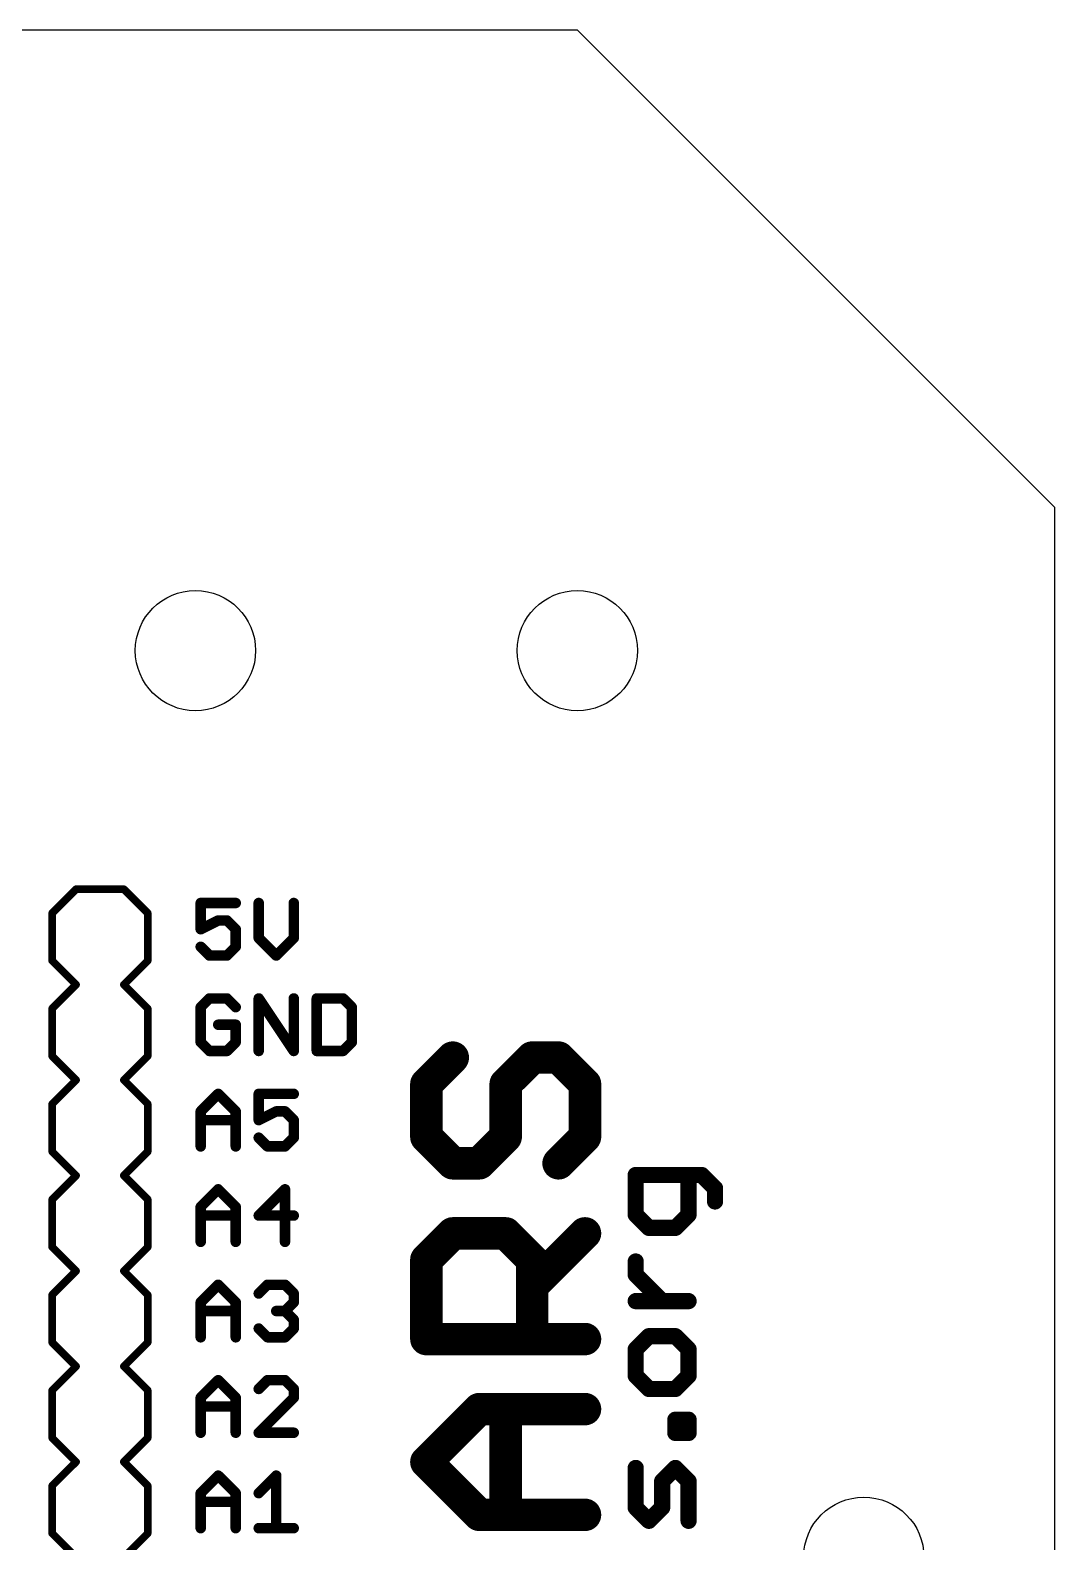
# Model space of a CAD drawing. Extents: x 0 to 99.1, y -0.2 to 81.5.
# Drawn here: x 71.81 to 99.06, y 41.05 to 81.28 of the extents above; entities that cross this region are included whole.
import ezdxf

# ---------------------------------------------------------------- set-up
doc = ezdxf.new("R2010")
doc.units = 0
doc.layers.add('20', color=178, linetype='CONTINUOUS')
doc.layers.add('21', color=32, linetype='CONTINUOUS')

msp = doc.modelspace()

# ---------------------------------------------------------------- linework, layer by layer
at = {"layer": '20'}
for p, q in [((86.36, 81.28), (53.34, 81.28)), ((99.06, 68.58), (86.36, 81.28)), ((99.06, 12.7), (99.06, 68.58))]:
    msp.add_line(p, q, dxfattribs=at)
for centre in [(76.2, 64.77), (86.36, 64.77), (93.98, 40.64)]:
    msp.add_circle(centre, 1.6, dxfattribs=at)
at = {"layer": '21'}
for points, const_width in [([(72.39, 57.785), (73.025, 58.42)], 0.2032), ([(73.025, 58.42), (74.295, 58.42)], 0.2032), ([(74.295, 58.42), (74.93, 57.785)], 0.2032), ([(77.2718, 58.0529), (76.3397, 58.0529)], 0.2794), ([(76.3397, 58.0529), (76.3397, 57.3538)], 0.2794), ([(77.8833, 58.0529), (77.8833, 57.1208)], 0.2794), ([(78.8154, 57.1208), (78.8154, 58.0529)], 0.2794), ([(72.39, 56.515), (72.39, 57.785)], 0.2032), ([(74.93, 57.785), (74.93, 56.515)], 0.2032), ([(76.3397, 57.3538), (76.8058, 57.5868)], 0.2794), ([(76.8058, 57.5868), (77.0388, 57.5868)], 0.2794), ([(77.0388, 57.5868), (77.2718, 57.3538)], 0.2794), ([(77.2718, 57.3538), (77.2718, 56.8877)], 0.2794), ([(77.8833, 57.1208), (78.3494, 56.6547)], 0.2794), ([(78.3494, 56.6547), (78.8154, 57.1208)], 0.2794), ([(76.5727, 56.6547), (76.3397, 56.8877)], 0.2794), ([(77.0388, 56.6547), (76.5727, 56.6547)], 0.2794), ([(77.2718, 56.8877), (77.0388, 56.6547)], 0.2794), ([(72.39, 56.515), (73.025, 55.88)], 0.2032), ([(74.295, 55.88), (74.93, 56.515)], 0.2032), ([(72.39, 55.245), (73.025, 55.88)], 0.2032), ([(74.295, 55.88), (74.93, 55.245)], 0.2032), ([(76.5727, 55.5129), (76.3397, 55.2799)], 0.2794), ([(77.0388, 55.5129), (76.5727, 55.5129)], 0.2794), ([(77.2718, 55.2799), (77.0388, 55.5129)], 0.2794), ([(77.8833, 54.1147), (77.8833, 55.5129)], 0.2794), ([(77.8833, 55.5129), (78.8154, 54.1147)], 0.2794), ([(78.8154, 54.1147), (78.8154, 55.5129)], 0.2794), ([(79.4269, 55.5129), (79.4269, 54.1147)], 0.2794), ([(80.126, 55.5129), (79.4269, 55.5129)], 0.2794), ([(80.359, 55.2799), (80.126, 55.5129)], 0.2794), ([(72.39, 53.975), (72.39, 55.245)], 0.2032), ([(74.93, 55.245), (74.93, 53.975)], 0.2032), ([(76.3397, 55.2799), (76.3397, 54.3477)], 0.2794), ([(80.359, 54.3477), (80.359, 55.2799)], 0.2794), ([(77.2718, 54.8138), (76.8058, 54.8138)], 0.2794), ([(77.2718, 54.3477), (77.2718, 54.8138)], 0.2794), ([(76.3397, 54.3477), (76.5727, 54.1147)], 0.2794), ([(77.0388, 54.1147), (77.2718, 54.3477)], 0.2794), ([(80.126, 54.1147), (80.359, 54.3477)], 0.2794), ([(83.0465, 53.9381), (82.3432, 53.2348)], 0.8636), ([(84.4532, 53.2348), (85.1565, 53.9381)], 0.8636), ([(85.1565, 53.9381), (85.8599, 53.9381)], 0.8636), ([(85.8599, 53.9381), (86.5632, 53.2348)], 0.8636), ([(73.025, 53.34), (72.39, 53.975)], 0.2032), ([(74.93, 53.975), (74.295, 53.34)], 0.2032), ([(76.5727, 54.1147), (77.0388, 54.1147)], 0.2794), ([(79.4269, 54.1147), (80.126, 54.1147)], 0.2794), ([(82.3432, 53.2348), (82.3432, 51.8281)], 0.8636), ([(84.4532, 51.8281), (84.4532, 53.2348)], 0.8636), ([(86.5632, 53.2348), (86.5632, 51.8281)], 0.8636), ([(72.39, 52.705), (73.025, 53.34)], 0.2032), ([(74.295, 53.34), (74.93, 52.705)], 0.2032), ([(76.3397, 52.5068), (76.8058, 52.9729)], 0.2794), ([(76.8058, 52.9729), (77.2718, 52.5068)], 0.2794), ([(78.8154, 52.9729), (77.8833, 52.9729)], 0.2794), ([(77.8833, 52.9729), (77.8833, 52.2738)], 0.2794), ([(72.39, 51.435), (72.39, 52.705)], 0.2032), ([(74.93, 52.705), (74.93, 51.435)], 0.2032), ([(76.3397, 51.5747), (76.3397, 52.5068)], 0.2794), ([(76.3397, 52.2738), (77.2718, 52.2738)], 0.2794), ([(77.2718, 52.5068), (77.2718, 51.5747)], 0.2794), ([(77.8833, 52.2738), (78.3494, 52.5068)], 0.2794), ([(78.3494, 52.5068), (78.5824, 52.5068)], 0.2794), ([(78.5824, 52.5068), (78.8154, 52.2738)], 0.2794), ([(78.8154, 52.2738), (78.8154, 51.8077)], 0.2794), ([(78.1163, 51.5747), (77.8833, 51.8077)], 0.2794), ([(78.8154, 51.8077), (78.5824, 51.5747)], 0.2794), ([(82.3432, 51.8281), (83.0465, 51.1248)], 0.8636), ([(83.7499, 51.1248), (84.4532, 51.8281)], 0.8636), ([(86.5632, 51.8281), (85.8599, 51.1248)], 0.8636), ([(73.025, 50.8), (72.39, 51.435)], 0.2032), ([(74.93, 51.435), (74.295, 50.8)], 0.2032), ([(78.5824, 51.5747), (78.1163, 51.5747)], 0.2794), ([(83.0465, 51.1248), (83.7499, 51.1248)], 0.8636), ([(72.39, 50.165), (73.025, 50.8)], 0.2032), ([(74.295, 50.8), (74.93, 50.165)], 0.2032), ([(89.6708, 50.8129), (87.9124, 50.8129)], 0.4318), ([(87.9124, 50.8129), (87.9124, 49.7579)], 0.4318), ([(89.3191, 49.7579), (89.3191, 50.8129)], 0.4318), ([(90.0224, 50.4613), (89.6708, 50.8129)], 0.4318), ([(76.3397, 49.9668), (76.8058, 50.4329)], 0.2794), ([(76.8058, 50.4329), (77.2718, 49.9668)], 0.2794), ([(78.5824, 50.4329), (77.8833, 49.7338)], 0.2794), ([(78.5824, 49.0347), (78.5824, 50.4329)], 0.2794), ([(90.0224, 50.1096), (90.0224, 50.4613)], 0.4318), ([(72.39, 48.895), (72.39, 50.165)], 0.2032), ([(74.93, 50.165), (74.93, 48.895)], 0.2032), ([(76.3397, 49.0347), (76.3397, 49.9668)], 0.2794), ([(77.2718, 49.9668), (77.2718, 49.0347)], 0.2794), ([(87.9124, 49.7579), (88.2641, 49.4063)], 0.4318), ([(88.9674, 49.4063), (89.3191, 49.7579)], 0.4318), ([(76.3397, 49.7338), (77.2718, 49.7338)], 0.2794), ([(77.8833, 49.7338), (78.8154, 49.7338)], 0.2794), ([(82.3432, 48.5572), (83.0465, 49.2605)], 0.8636), ([(83.0465, 49.2605), (84.4532, 49.2605)], 0.8636), ([(84.4532, 49.2605), (85.1565, 48.5572)], 0.8636), ([(85.1565, 47.8539), (86.5632, 49.2605)], 0.8636), ([(88.2641, 49.4063), (88.9674, 49.4063)], 0.4318), ([(72.39, 48.895), (73.025, 48.26)], 0.2032), ([(74.295, 48.26), (74.93, 48.895)], 0.2032), ([(82.3432, 46.4472), (82.3432, 48.5572)], 0.8636), ([(85.1565, 48.5572), (85.1565, 46.4472)], 0.8636), ([(87.9124, 48.1606), (87.9124, 48.5123)], 0.4318), ([(72.39, 47.625), (73.025, 48.26)], 0.2032), ([(74.295, 48.26), (74.93, 47.625)], 0.2032), ([(88.6158, 47.4573), (87.9124, 48.1606)], 0.4318), ([(76.3397, 47.4268), (76.8058, 47.8929)], 0.2794), ([(76.8058, 47.8929), (77.2718, 47.4268)], 0.2794), ([(77.8833, 47.6599), (78.1163, 47.8929)], 0.2794), ([(78.1163, 47.8929), (78.5824, 47.8929)], 0.2794), ([(78.5824, 47.8929), (78.8154, 47.6599)], 0.2794), ([(72.39, 46.355), (72.39, 47.625)], 0.2032), ([(74.93, 47.625), (74.93, 46.355)], 0.2032), ([(76.3397, 46.4947), (76.3397, 47.4268)], 0.2794), ([(77.2718, 47.4268), (77.2718, 46.4947)], 0.2794), ([(78.8154, 47.4268), (78.5824, 47.1938)], 0.2794), ([(78.8154, 47.6599), (78.8154, 47.4268)], 0.2794), ([(89.3191, 47.4573), (87.9124, 47.4573)], 0.4318), ([(76.3397, 47.1938), (77.2718, 47.1938)], 0.2794), ([(78.5824, 47.1938), (78.3494, 47.1938)], 0.2794), ([(78.5824, 47.1938), (78.8154, 46.9608)], 0.2794), ([(78.8154, 46.9608), (78.8154, 46.7277)], 0.2794), ([(78.1163, 46.4947), (77.8833, 46.7277)], 0.2794), ([(78.8154, 46.7277), (78.5824, 46.4947)], 0.2794), ([(86.5632, 46.4472), (82.3432, 46.4472)], 0.8636), ([(88.2641, 46.5251), (87.9124, 46.1735)], 0.4318), ([(88.9674, 46.5251), (88.2641, 46.5251)], 0.4318), ([(89.3191, 46.1735), (88.9674, 46.5251)], 0.4318), ([(73.025, 45.72), (72.39, 46.355)], 0.2032), ([(74.93, 46.355), (74.295, 45.72)], 0.2032), ([(78.5824, 46.4947), (78.1163, 46.4947)], 0.2794), ([(87.9124, 46.1735), (87.9124, 45.4701)], 0.4318), ([(89.3191, 45.4701), (89.3191, 46.1735)], 0.4318), ([(72.39, 45.085), (73.025, 45.72)], 0.2032), ([(74.295, 45.72), (74.93, 45.085)], 0.2032), ([(76.3397, 44.8868), (76.8058, 45.3529)], 0.2794), ([(76.8058, 45.3529), (77.2718, 44.8868)], 0.2794), ([(78.1163, 45.3529), (77.8833, 45.1199)], 0.2794), ([(78.5824, 45.3529), (78.1163, 45.3529)], 0.2794), ([(78.8154, 45.1199), (78.5824, 45.3529)], 0.2794), ([(87.9124, 45.4701), (88.2641, 45.1185)], 0.4318), ([(88.9674, 45.1185), (89.3191, 45.4701)], 0.4318), ([(72.39, 43.815), (72.39, 45.085)], 0.2032), ([(74.93, 45.085), (74.93, 43.815)], 0.2032), ([(78.8154, 44.8868), (78.8154, 45.1199)], 0.2794), ([(88.2641, 45.1185), (88.9674, 45.1185)], 0.4318), ([(76.3397, 43.9547), (76.3397, 44.8868)], 0.2794), ([(76.3397, 44.6538), (77.2718, 44.6538)], 0.2794), ([(77.2718, 44.8868), (77.2718, 43.9547)], 0.2794), ([(77.8833, 43.9547), (78.8154, 44.8868)], 0.2794), ([(82.3432, 43.1763), (83.7499, 44.5829)], 0.8636), ([(83.7499, 44.5829), (86.5632, 44.5829)], 0.8636), ([(84.4532, 41.7696), (84.4532, 44.5829)], 0.8636), ([(88.9674, 43.9491), (88.9674, 44.3007)], 0.4318), ([(88.9674, 44.3007), (89.3191, 44.3007)], 0.4318), ([(89.3191, 44.3007), (89.3191, 43.9491)], 0.4318), ([(73.025, 43.18), (72.39, 43.815)], 0.2032), ([(74.93, 43.815), (74.295, 43.18)], 0.2032), ([(78.8154, 43.9547), (77.8833, 43.9547)], 0.2794), ([(89.3191, 43.9491), (88.9674, 43.9491)], 0.4318), ([(83.7499, 41.7696), (82.3432, 43.1763)], 0.8636), ([(72.39, 42.545), (73.025, 43.18)], 0.2032), ([(74.295, 43.18), (74.93, 42.545)], 0.2032), ([(87.9124, 41.962), (87.9124, 43.017)], 0.4318), ([(88.9674, 43.017), (88.6158, 42.6653)], 0.4318), ([(89.3191, 42.6653), (88.9674, 43.017)], 0.4318), ([(72.39, 41.275), (72.39, 42.545)], 0.2032), ([(74.93, 42.545), (74.93, 41.275)], 0.2032), ([(76.3397, 42.3468), (76.8058, 42.8129)], 0.2794), ([(76.8058, 42.8129), (77.2718, 42.3468)], 0.2794), ([(77.8833, 42.3468), (78.3494, 42.8129)], 0.2794), ([(78.3494, 42.8129), (78.3494, 41.4147)], 0.2794), ([(88.6158, 42.6653), (88.6158, 41.962)], 0.4318), ([(89.3191, 41.6103), (89.3191, 42.6653)], 0.4318), ([(76.3397, 41.4147), (76.3397, 42.3468)], 0.2794), ([(76.3397, 42.1138), (77.2718, 42.1138)], 0.2794), ([(77.2718, 42.3468), (77.2718, 41.4147)], 0.2794), ([(86.5632, 41.7696), (83.7499, 41.7696)], 0.8636), ([(88.2641, 41.6103), (87.9124, 41.962)], 0.4318), ([(88.6158, 41.962), (88.2641, 41.6103)], 0.4318), ([(77.8833, 41.4147), (78.8154, 41.4147)], 0.2794), ([(72.39, 41.275), (73.025, 40.64)], 0.2032), ([(74.295, 40.64), (74.93, 41.275)], 0.2032)]:
    msp.add_lwpolyline(points, dxfattribs=dict(at, const_width=const_width))
for points, const_width in [([(73.025, 58.4708, 1), (73.025, 58.3692)], 0.1016), ([(73.0609, 58.3841, 1), (72.9891, 58.4559)], 0.1016), ([(74.3309, 58.4559, 1), (74.2591, 58.3841)], 0.1016), ([(74.295, 58.3692, 1), (74.295, 58.4708)], 0.1016), ([(76.3397, 58.1227, 1), (76.3397, 57.983)], 0.1397), ([(76.4096, 58.0529, 1), (76.2699, 58.0529)], 0.1397), ([(77.2718, 57.983, 1), (77.2718, 58.1227)], 0.1397), ([(77.9532, 58.0529, 1), (77.8135, 58.0529)], 0.1397), ([(78.8853, 58.0529, 1), (78.7456, 58.0529)], 0.1397), ([(72.4408, 57.785, 1), (72.3392, 57.785)], 0.1016), ([(72.3541, 57.8209, 1), (72.4259, 57.7491)], 0.1016), ([(74.9808, 57.785, 1), (74.8792, 57.785)], 0.1016), ([(74.8941, 57.7491, 1), (74.9659, 57.8209)], 0.1016), ([(76.8058, 57.6567, 1), (76.8058, 57.517)], 0.1397), ([(76.837, 57.5244, 1), (76.7745, 57.6493)], 0.1397), ([(77.0882, 57.6362, 1), (76.9894, 57.5374)], 0.1397), ([(77.0388, 57.517, 1), (77.0388, 57.6567)], 0.1397), ([(76.3085, 57.4163, 1), (76.3709, 57.2913)], 0.1397), ([(76.2699, 57.3538, 1), (76.4096, 57.3538)], 0.1397), ([(77.3417, 57.3538, 1), (77.202, 57.3538)], 0.1397), ([(77.2224, 57.3044, 1), (77.3212, 57.4032)], 0.1397), ([(77.9327, 57.1702, 1), (77.8339, 57.0714)], 0.1397), ([(77.8135, 57.1208, 1), (77.9532, 57.1208)], 0.1397), ([(78.7456, 57.1208, 1), (78.8853, 57.1208)], 0.1397), ([(78.8648, 57.0714, 1), (78.766, 57.1702)], 0.1397), ([(76.3891, 56.9371, 1), (76.2903, 56.8383)], 0.1397), ([(76.5727, 56.7246, 1), (76.5727, 56.5849)], 0.1397), ([(76.5233, 56.6053, 1), (76.6221, 56.7041)], 0.1397), ([(76.9894, 56.7041, 1), (77.0882, 56.6053)], 0.1397), ([(77.0388, 56.5849, 1), (77.0388, 56.7246)], 0.1397), ([(77.202, 56.8877, 1), (77.3417, 56.8877)], 0.1397), ([(77.3212, 56.8383, 1), (77.2224, 56.9371)], 0.1397), ([(78.3, 56.7041, 1), (78.3988, 56.6053)], 0.1397), ([(78.3, 56.6053, 1), (78.3988, 56.7041)], 0.1397), ([(72.4259, 56.5509, 1), (72.3541, 56.4791)], 0.1016), ([(72.3392, 56.515, 1), (72.4408, 56.515)], 0.1016), ([(74.8792, 56.515, 1), (74.9808, 56.515)], 0.1016), ([(74.9659, 56.4791, 1), (74.8941, 56.5509)], 0.1016), ([(73.0609, 55.8441, 1), (72.9891, 55.9159)], 0.1016), ([(72.9891, 55.8441, 1), (73.0609, 55.9159)], 0.1016), ([(74.3309, 55.9159, 1), (74.2591, 55.8441)], 0.1016), ([(74.2591, 55.9159, 1), (74.3309, 55.8441)], 0.1016), ([(76.5727, 55.5827, 1), (76.5727, 55.443)], 0.1397), ([(76.6221, 55.4635, 1), (76.5233, 55.5623)], 0.1397), ([(77.0882, 55.5623, 1), (76.9894, 55.4635)], 0.1397), ([(77.0388, 55.443, 1), (77.0388, 55.5827)], 0.1397), ([(77.9414, 55.5516, 1), (77.8252, 55.4741)], 0.1397), ([(77.9532, 55.5129, 1), (77.8135, 55.5129)], 0.1397), ([(78.8853, 55.5129, 1), (78.7456, 55.5129)], 0.1397), ([(79.4269, 55.5827, 1), (79.4269, 55.443)], 0.1397), ([(79.4968, 55.5129, 1), (79.3571, 55.5129)], 0.1397), ([(80.1754, 55.5623, 1), (80.0766, 55.4635)], 0.1397), ([(80.126, 55.443, 1), (80.126, 55.5827)], 0.1397), ([(72.4408, 55.245, 1), (72.3392, 55.245)], 0.1016), ([(72.3541, 55.2809, 1), (72.4259, 55.2091)], 0.1016), ([(74.9808, 55.245, 1), (74.8792, 55.245)], 0.1016), ([(74.8941, 55.2091, 1), (74.9659, 55.2809)], 0.1016), ([(76.2903, 55.3293, 1), (76.3891, 55.2305)], 0.1397), ([(76.4096, 55.2799, 1), (76.2699, 55.2799)], 0.1397), ([(77.2224, 55.2305, 1), (77.3212, 55.3293)], 0.1397), ([(80.4289, 55.2799, 1), (80.2892, 55.2799)], 0.1397), ([(80.3096, 55.2305, 1), (80.4084, 55.3293)], 0.1397), ([(76.8058, 54.8836, 1), (76.8058, 54.7439)], 0.1397), ([(77.3417, 54.8138, 1), (77.202, 54.8138)], 0.1397), ([(77.2718, 54.7439, 1), (77.2718, 54.8836)], 0.1397), ([(76.3891, 54.3971, 1), (76.2903, 54.2983)], 0.1397), ([(76.2699, 54.3477, 1), (76.4096, 54.3477)], 0.1397), ([(77.202, 54.3477, 1), (77.3417, 54.3477)], 0.1397), ([(77.3212, 54.2983, 1), (77.2224, 54.3971)], 0.1397), ([(80.2892, 54.3477, 1), (80.4289, 54.3477)], 0.1397), ([(80.4084, 54.2983, 1), (80.3096, 54.3971)], 0.1397), ([(83.1992, 53.7855, 1), (82.8939, 54.0908)], 0.4318), ([(85.1565, 54.154, 1), (85.1565, 53.7222)], 0.4318), ([(85.3092, 53.7855, 1), (85.0039, 54.0908)], 0.4318), ([(86.0125, 54.0908, 1), (85.7072, 53.7855)], 0.4318), ([(85.8599, 53.7222, 1), (85.8599, 54.154)], 0.4318), ([(72.4259, 54.0109, 1), (72.3541, 53.9391)], 0.1016), ([(72.3392, 53.975, 1), (72.4408, 53.975)], 0.1016), ([(74.8792, 53.975, 1), (74.9808, 53.975)], 0.1016), ([(74.9659, 53.9391, 1), (74.8941, 54.0109)], 0.1016), ([(76.5727, 54.1846, 1), (76.5727, 54.0448)], 0.1397), ([(76.5233, 54.0653, 1), (76.6221, 54.1641)], 0.1397), ([(76.9894, 54.1641, 1), (77.0882, 54.0653)], 0.1397), ([(77.0388, 54.0448, 1), (77.0388, 54.1846)], 0.1397), ([(77.8135, 54.1147, 1), (77.9532, 54.1147)], 0.1397), ([(78.7456, 54.1147, 1), (78.8853, 54.1147)], 0.1397), ([(78.7573, 54.076, 1), (78.8736, 54.1534)], 0.1397), ([(79.4269, 54.1846, 1), (79.4269, 54.0448)], 0.1397), ([(79.3571, 54.1147, 1), (79.4968, 54.1147)], 0.1397), ([(80.0766, 54.1641, 1), (80.1754, 54.0653)], 0.1397), ([(80.126, 54.0448, 1), (80.126, 54.1846)], 0.1397), ([(82.1905, 53.3875, 1), (82.4959, 53.0821)], 0.4318), ([(82.5591, 53.2348, 1), (82.1273, 53.2348)], 0.4318), ([(84.3005, 53.3875, 1), (84.6059, 53.0821)], 0.4318), ([(84.6691, 53.2348, 1), (84.2373, 53.2348)], 0.4318), ([(86.7791, 53.2348, 1), (86.3473, 53.2348)], 0.4318), ([(86.4105, 53.0821, 1), (86.7159, 53.3875)], 0.4318), ([(73.0609, 53.3041, 1), (72.9891, 53.3759)], 0.1016), ([(72.9891, 53.3041, 1), (73.0609, 53.3759)], 0.1016), ([(74.3309, 53.3759, 1), (74.2591, 53.3041)], 0.1016), ([(74.2591, 53.3759, 1), (74.3309, 53.3041)], 0.1016), ([(76.8552, 53.0223, 1), (76.7564, 52.9235)], 0.1397), ([(76.8552, 52.9235, 1), (76.7564, 53.0223)], 0.1397), ([(77.8833, 53.0427, 1), (77.8833, 52.903)], 0.1397), ([(77.9532, 52.9729, 1), (77.8135, 52.9729)], 0.1397), ([(78.8154, 52.903, 1), (78.8154, 53.0427)], 0.1397), ([(72.4408, 52.705, 1), (72.3392, 52.705)], 0.1016), ([(72.3541, 52.7409, 1), (72.4259, 52.6691)], 0.1016), ([(74.9808, 52.705, 1), (74.8792, 52.705)], 0.1016), ([(74.8941, 52.6691, 1), (74.9659, 52.7409)], 0.1016), ([(76.2903, 52.5562, 1), (76.3891, 52.4574)], 0.1397), ([(76.3397, 52.3436, 1), (76.3397, 52.2039)], 0.1397), ([(76.4096, 52.5068, 1), (76.2699, 52.5068)], 0.1397), ([(77.3417, 52.5068, 1), (77.202, 52.5068)], 0.1397), ([(77.2224, 52.4574, 1), (77.3212, 52.5562)], 0.1397), ([(77.2718, 52.2039, 1), (77.2718, 52.3436)], 0.1397), ([(77.8521, 52.3363, 1), (77.9145, 52.2113)], 0.1397), ([(77.8135, 52.2738, 1), (77.9532, 52.2738)], 0.1397), ([(78.3494, 52.5767, 1), (78.3494, 52.437)], 0.1397), ([(78.3806, 52.4444, 1), (78.3181, 52.5693)], 0.1397), ([(78.6318, 52.5562, 1), (78.533, 52.4574)], 0.1397), ([(78.5824, 52.437, 1), (78.5824, 52.5767)], 0.1397), ([(78.8853, 52.2738, 1), (78.7456, 52.2738)], 0.1397), ([(78.766, 52.2244, 1), (78.8648, 52.3232)], 0.1397), ([(77.9327, 51.8571, 1), (77.8339, 51.7583)], 0.1397), ([(78.8648, 51.7583, 1), (78.766, 51.8571)], 0.1397), ([(82.4959, 51.9808, 1), (82.1905, 51.6755)], 0.4318), ([(82.1273, 51.8281, 1), (82.5591, 51.8281)], 0.4318), ([(84.2373, 51.8281, 1), (84.6691, 51.8281)], 0.4318), ([(84.6059, 51.6755, 1), (84.3005, 51.9808)], 0.4318), ([(86.3473, 51.8281, 1), (86.7791, 51.8281)], 0.4318), ([(86.7159, 51.6755, 1), (86.4105, 51.9808)], 0.4318), ([(72.4259, 51.4709, 1), (72.3541, 51.3991)], 0.1016), ([(74.9659, 51.3991, 1), (74.8941, 51.4709)], 0.1016), ([(76.2699, 51.5747, 1), (76.4096, 51.5747)], 0.1397), ([(77.202, 51.5747, 1), (77.3417, 51.5747)], 0.1397), ([(78.1163, 51.6446, 1), (78.1163, 51.5048)], 0.1397), ([(78.0669, 51.5253, 1), (78.1657, 51.6241)], 0.1397), ([(78.533, 51.6241, 1), (78.6318, 51.5253)], 0.1397), ([(78.5824, 51.5048, 1), (78.5824, 51.6446)], 0.1397), ([(78.7456, 51.8077, 1), (78.8853, 51.8077)], 0.1397), ([(83.0465, 51.3407, 1), (83.0465, 50.9089)], 0.4318), ([(82.8939, 50.9721, 1), (83.1992, 51.2774)], 0.4318), ([(83.5972, 51.2774, 1), (83.9025, 50.9721)], 0.4318), ([(83.7499, 50.9089, 1), (83.7499, 51.3407)], 0.4318), ([(85.7072, 51.2774, 1), (86.0125, 50.9721)], 0.4318), ([(72.3392, 51.435, 1), (72.4408, 51.435)], 0.1016), ([(74.8792, 51.435, 1), (74.9808, 51.435)], 0.1016), ([(73.0609, 50.7641, 1), (72.9891, 50.8359)], 0.1016), ([(72.9891, 50.7641, 1), (73.0609, 50.8359)], 0.1016), ([(74.3309, 50.8359, 1), (74.2591, 50.7641)], 0.1016), ([(74.2591, 50.8359, 1), (74.3309, 50.7641)], 0.1016), ([(87.9124, 50.9209, 1), (87.9124, 50.705)], 0.2159), ([(88.0204, 50.8129, 1), (87.8045, 50.8129)], 0.2159), ([(89.4271, 50.8129, 1), (89.2112, 50.8129)], 0.2159), ([(89.7471, 50.8893, 1), (89.5944, 50.7366)], 0.2159), ([(89.6708, 50.705, 1), (89.6708, 50.9209)], 0.2159), ([(76.8552, 50.4823, 1), (76.7564, 50.3835)], 0.1397), ([(76.8552, 50.3835, 1), (76.7564, 50.4823)], 0.1397), ([(78.6523, 50.4329, 1), (78.5126, 50.4329)], 0.1397), ([(78.6318, 50.3835, 1), (78.533, 50.4823)], 0.1397), ([(90.1304, 50.4613, 1), (89.9145, 50.4613)], 0.2159), ([(89.9461, 50.3849, 1), (90.0988, 50.5376)], 0.2159), ([(72.4408, 50.165, 1), (72.3392, 50.165)], 0.1016), ([(72.3541, 50.2009, 1), (72.4259, 50.1291)], 0.1016), ([(74.9808, 50.165, 1), (74.8792, 50.165)], 0.1016), ([(74.8941, 50.1291, 1), (74.9659, 50.2009)], 0.1016), ([(76.2903, 50.0162, 1), (76.3891, 49.9174)], 0.1397), ([(76.4096, 49.9668, 1), (76.2699, 49.9668)], 0.1397), ([(77.3417, 49.9668, 1), (77.202, 49.9668)], 0.1397), ([(77.2224, 49.9174, 1), (77.3212, 50.0162)], 0.1397), ([(87.9888, 49.8343, 1), (87.8361, 49.6816)], 0.2159), ([(89.3954, 49.6816, 1), (89.2428, 49.8343)], 0.2159), ([(89.9145, 50.1096, 1), (90.1304, 50.1096)], 0.2159), ([(76.3397, 49.8036, 1), (76.3397, 49.6639)], 0.1397), ([(77.2718, 49.6639, 1), (77.2718, 49.8036)], 0.1397), ([(77.8833, 49.8036, 1), (77.8833, 49.6639)], 0.1397), ([(77.8339, 49.7832, 1), (77.9327, 49.6844)], 0.1397), ([(78.8154, 49.6639, 1), (78.8154, 49.8036)], 0.1397), ([(83.0465, 49.4764, 1), (83.0465, 49.0446)], 0.4318), ([(83.1992, 49.1079, 1), (82.8939, 49.4132)], 0.4318), ([(84.6059, 49.4132, 1), (84.3005, 49.1079)], 0.4318), ([(84.4532, 49.0446, 1), (84.4532, 49.4764)], 0.4318), ([(86.7159, 49.1079, 1), (86.4105, 49.4132)], 0.4318), ([(87.8045, 49.7579, 1), (88.0204, 49.7579)], 0.2159), ([(88.2641, 49.5142, 1), (88.2641, 49.2983)], 0.2159), ([(88.1878, 49.3299, 1), (88.3404, 49.4826)], 0.2159), ([(88.8911, 49.4826, 1), (89.0438, 49.3299)], 0.2159), ([(88.9674, 49.2983, 1), (88.9674, 49.5142)], 0.2159), ([(89.2112, 49.7579, 1), (89.4271, 49.7579)], 0.2159), ([(76.2699, 49.0347, 1), (76.4096, 49.0347)], 0.1397), ([(77.202, 49.0347, 1), (77.3417, 49.0347)], 0.1397), ([(78.5126, 49.0347, 1), (78.6523, 49.0347)], 0.1397), ([(72.4259, 48.9309, 1), (72.3541, 48.8591)], 0.1016), ([(72.3392, 48.895, 1), (72.4408, 48.895)], 0.1016), ([(74.8792, 48.895, 1), (74.9808, 48.895)], 0.1016), ([(74.9659, 48.8591, 1), (74.8941, 48.9309)], 0.1016), ([(82.1905, 48.7099, 1), (82.4959, 48.4045)], 0.4318), ([(82.5591, 48.5572, 1), (82.1273, 48.5572)], 0.4318), ([(85.3724, 48.5572, 1), (84.9406, 48.5572)], 0.4318), ([(85.0039, 48.4045, 1), (85.3092, 48.7099)], 0.4318), ([(88.0204, 48.5123, 1), (87.8045, 48.5123)], 0.2159), ([(73.0609, 48.2241, 1), (72.9891, 48.2959)], 0.1016), ([(72.9891, 48.2241, 1), (73.0609, 48.2959)], 0.1016), ([(74.3309, 48.2959, 1), (74.2591, 48.2241)], 0.1016), ([(74.2591, 48.2959, 1), (74.3309, 48.2241)], 0.1016), ([(87.9888, 48.2369, 1), (87.8361, 48.0843)], 0.2159), ([(76.8552, 47.9423, 1), (76.7564, 47.8435)], 0.1397), ([(76.8552, 47.8435, 1), (76.7564, 47.9423)], 0.1397), ([(78.1163, 47.9627, 1), (78.1163, 47.823)], 0.1397), ([(78.1657, 47.8435, 1), (78.0669, 47.9423)], 0.1397), ([(78.6318, 47.9423, 1), (78.533, 47.8435)], 0.1397), ([(78.5824, 47.823, 1), (78.5824, 47.9627)], 0.1397), ([(85.0039, 48.0065, 1), (85.3092, 47.7012)], 0.4318), ([(87.8045, 48.1606, 1), (88.0204, 48.1606)], 0.2159), ([(72.4408, 47.625, 1), (72.3392, 47.625)], 0.1016), ([(72.3541, 47.6609, 1), (72.4259, 47.5891)], 0.1016), ([(74.9808, 47.625, 1), (74.8792, 47.625)], 0.1016), ([(74.8941, 47.5891, 1), (74.9659, 47.6609)], 0.1016), ([(76.2903, 47.4762, 1), (76.3891, 47.3774)], 0.1397), ([(76.4096, 47.4268, 1), (76.2699, 47.4268)], 0.1397), ([(77.3417, 47.4268, 1), (77.202, 47.4268)], 0.1397), ([(77.2224, 47.3774, 1), (77.3212, 47.4762)], 0.1397), ([(77.8339, 47.7093, 1), (77.9327, 47.6105)], 0.1397), ([(78.8853, 47.6599, 1), (78.7456, 47.6599)], 0.1397), ([(78.7456, 47.4268, 1), (78.8853, 47.4268)], 0.1397), ([(78.766, 47.6105, 1), (78.8648, 47.7093)], 0.1397), ([(78.8648, 47.3774, 1), (78.766, 47.4762)], 0.1397), ([(87.9124, 47.5652, 1), (87.9124, 47.3493)], 0.2159), ([(88.5394, 47.3809, 1), (88.6921, 47.5336)], 0.2159), ([(89.3191, 47.3493, 1), (89.3191, 47.5652)], 0.2159), ([(76.3397, 47.2636, 1), (76.3397, 47.1239)], 0.1397), ([(77.2718, 47.1239, 1), (77.2718, 47.2636)], 0.1397), ([(78.3494, 47.2636, 1), (78.3494, 47.1239)], 0.1397), ([(78.6318, 47.2432, 1), (78.533, 47.1444)], 0.1397), ([(78.533, 47.2432, 1), (78.6318, 47.1444)], 0.1397), ([(78.5824, 47.1239, 1), (78.5824, 47.2636)], 0.1397), ([(78.8853, 46.9608, 1), (78.7456, 46.9608)], 0.1397), ([(78.766, 46.9114, 1), (78.8648, 47.0102)], 0.1397), ([(77.9327, 46.7771, 1), (77.8339, 46.6783)], 0.1397), ([(78.7456, 46.7277, 1), (78.8853, 46.7277)], 0.1397), ([(78.8648, 46.6783, 1), (78.766, 46.7771)], 0.1397), ([(82.3432, 46.6631, 1), (82.3432, 46.2313)], 0.4318), ([(86.5632, 46.2313, 1), (86.5632, 46.6631)], 0.4318), ([(88.2641, 46.6331, 1), (88.2641, 46.4172)], 0.2159), ([(88.3404, 46.4488, 1), (88.1878, 46.6015)], 0.2159), ([(89.0438, 46.6015, 1), (88.8911, 46.4488)], 0.2159), ([(88.9674, 46.4172, 1), (88.9674, 46.6331)], 0.2159), ([(72.4259, 46.3909, 1), (72.3541, 46.3191)], 0.1016), ([(72.3392, 46.355, 1), (72.4408, 46.355)], 0.1016), ([(74.8792, 46.355, 1), (74.9808, 46.355)], 0.1016), ([(74.9659, 46.3191, 1), (74.8941, 46.3909)], 0.1016), ([(76.2699, 46.4947, 1), (76.4096, 46.4947)], 0.1397), ([(77.202, 46.4947, 1), (77.3417, 46.4947)], 0.1397), ([(78.1163, 46.5646, 1), (78.1163, 46.4248)], 0.1397), ([(78.0669, 46.4453, 1), (78.1657, 46.5441)], 0.1397), ([(78.533, 46.5441, 1), (78.6318, 46.4453)], 0.1397), ([(78.5824, 46.4248, 1), (78.5824, 46.5646)], 0.1397), ([(82.1273, 46.4472, 1), (82.5591, 46.4472)], 0.4318), ([(84.9406, 46.4472, 1), (85.3724, 46.4472)], 0.4318), ([(87.8361, 46.2498, 1), (87.9888, 46.0971)], 0.2159), ([(88.0204, 46.1735, 1), (87.8045, 46.1735)], 0.2159), ([(89.4271, 46.1735, 1), (89.2112, 46.1735)], 0.2159), ([(89.2428, 46.0971, 1), (89.3954, 46.2498)], 0.2159), ([(73.0609, 45.6841, 1), (72.9891, 45.7559)], 0.1016), ([(72.9891, 45.6841, 1), (73.0609, 45.7559)], 0.1016), ([(74.3309, 45.7559, 1), (74.2591, 45.6841)], 0.1016), ([(74.2591, 45.7559, 1), (74.3309, 45.6841)], 0.1016), ([(76.8552, 45.4023, 1), (76.7564, 45.3035)], 0.1397), ([(76.8552, 45.3035, 1), (76.7564, 45.4023)], 0.1397), ([(78.1163, 45.4227, 1), (78.1163, 45.283)], 0.1397), ([(78.1657, 45.3035, 1), (78.0669, 45.4023)], 0.1397), ([(78.6318, 45.4023, 1), (78.533, 45.3035)], 0.1397), ([(78.5824, 45.283, 1), (78.5824, 45.4227)], 0.1397), ([(87.9888, 45.5465, 1), (87.8361, 45.3938)], 0.2159), ([(87.8045, 45.4701, 1), (88.0204, 45.4701)], 0.2159), ([(89.2112, 45.4701, 1), (89.4271, 45.4701)], 0.2159), ([(89.3954, 45.3938, 1), (89.2428, 45.5465)], 0.2159), ([(72.4408, 45.085, 1), (72.3392, 45.085)], 0.1016), ([(72.3541, 45.1209, 1), (72.4259, 45.0491)], 0.1016), ([(74.9808, 45.085, 1), (74.8792, 45.085)], 0.1016), ([(74.8941, 45.0491, 1), (74.9659, 45.1209)], 0.1016), ([(77.8339, 45.1693, 1), (77.9327, 45.0705)], 0.1397), ([(78.8853, 45.1199, 1), (78.7456, 45.1199)], 0.1397), ([(78.766, 45.0705, 1), (78.8648, 45.1693)], 0.1397), ([(88.2641, 45.2264, 1), (88.2641, 45.0105)], 0.2159), ([(88.1878, 45.0421, 1), (88.3404, 45.1948)], 0.2159), ([(88.8911, 45.1948, 1), (89.0438, 45.0421)], 0.2159), ([(88.9674, 45.0105, 1), (88.9674, 45.2264)], 0.2159), ([(76.2903, 44.9362, 1), (76.3891, 44.8374)], 0.1397), ([(76.3397, 44.7236, 1), (76.3397, 44.5839)], 0.1397), ([(76.4096, 44.8868, 1), (76.2699, 44.8868)], 0.1397), ([(77.3417, 44.8868, 1), (77.202, 44.8868)], 0.1397), ([(77.2224, 44.8374, 1), (77.3212, 44.9362)], 0.1397), ([(77.2718, 44.5839, 1), (77.2718, 44.7236)], 0.1397), ([(78.7456, 44.8868, 1), (78.8853, 44.8868)], 0.1397), ([(78.8648, 44.8374, 1), (78.766, 44.9362)], 0.1397), ([(83.7499, 44.7988, 1), (83.7499, 44.367)], 0.4318), ([(83.9025, 44.4303, 1), (83.5972, 44.7356)], 0.4318), ([(84.6691, 44.5829, 1), (84.2373, 44.5829)], 0.4318), ([(86.5632, 44.367, 1), (86.5632, 44.7988)], 0.4318), ([(88.9674, 44.4087, 1), (88.9674, 44.1928)], 0.2159), ([(89.0754, 44.3007, 1), (88.8595, 44.3007)], 0.2159), ([(89.4271, 44.3007, 1), (89.2112, 44.3007)], 0.2159), ([(89.3191, 44.1928, 1), (89.3191, 44.4087)], 0.2159), ([(72.4259, 43.8509, 1), (72.3541, 43.7791)], 0.1016), ([(72.3392, 43.815, 1), (72.4408, 43.815)], 0.1016), ([(74.8792, 43.815, 1), (74.9808, 43.815)], 0.1016), ([(74.9659, 43.7791, 1), (74.8941, 43.8509)], 0.1016), ([(76.2699, 43.9547, 1), (76.4096, 43.9547)], 0.1397), ([(77.202, 43.9547, 1), (77.3417, 43.9547)], 0.1397), ([(77.8833, 44.0246, 1), (77.8833, 43.8849)], 0.1397), ([(77.8339, 44.0041, 1), (77.9327, 43.9053)], 0.1397), ([(78.8154, 43.8849, 1), (78.8154, 44.0246)], 0.1397), ([(88.9674, 44.057, 1), (88.9674, 43.8411)], 0.2159), ([(88.8595, 43.9491, 1), (89.0754, 43.9491)], 0.2159), ([(89.2112, 43.9491, 1), (89.4271, 43.9491)], 0.2159), ([(89.3191, 43.8411, 1), (89.3191, 44.057)], 0.2159), ([(82.4959, 43.3289, 1), (82.1905, 43.0236)], 0.4318), ([(82.1905, 43.3289, 1), (82.4959, 43.0236)], 0.4318), ([(73.0609, 43.1441, 1), (72.9891, 43.2159)], 0.1016), ([(72.9891, 43.1441, 1), (73.0609, 43.2159)], 0.1016), ([(74.3309, 43.2159, 1), (74.2591, 43.1441)], 0.1016), ([(74.2591, 43.2159, 1), (74.3309, 43.1441)], 0.1016), ([(88.0204, 43.017, 1), (87.8045, 43.017)], 0.2159), ([(89.0438, 43.0933, 1), (88.8911, 42.9406)], 0.2159), ([(89.0438, 42.9406, 1), (88.8911, 43.0933)], 0.2159), ([(72.4408, 42.545, 1), (72.3392, 42.545)], 0.1016), ([(74.9808, 42.545, 1), (74.8792, 42.545)], 0.1016), ([(76.8552, 42.8623, 1), (76.7564, 42.7635)], 0.1397), ([(76.8552, 42.7635, 1), (76.7564, 42.8623)], 0.1397), ([(78.4192, 42.8129, 1), (78.2795, 42.8129)], 0.1397), ([(78.3988, 42.7635, 1), (78.3, 42.8623)], 0.1397), ([(88.7237, 42.6653, 1), (88.5078, 42.6653)], 0.2159), ([(88.5394, 42.7416, 1), (88.6921, 42.589)], 0.2159), ([(89.4271, 42.6653, 1), (89.2112, 42.6653)], 0.2159), ([(89.2428, 42.589, 1), (89.3954, 42.7416)], 0.2159), ([(72.3541, 42.5809, 1), (72.4259, 42.5091)], 0.1016), ([(74.8941, 42.5091, 1), (74.9659, 42.5809)], 0.1016), ([(76.2903, 42.3962, 1), (76.3891, 42.2974)], 0.1397), ([(76.3397, 42.1836, 1), (76.3397, 42.0439)], 0.1397), ([(76.4096, 42.3468, 1), (76.2699, 42.3468)], 0.1397), ([(77.3417, 42.3468, 1), (77.202, 42.3468)], 0.1397), ([(77.2224, 42.2974, 1), (77.3212, 42.3962)], 0.1397), ([(77.2718, 42.0439, 1), (77.2718, 42.1836)], 0.1397), ([(77.8339, 42.3962, 1), (77.9327, 42.2974)], 0.1397), ([(83.7499, 41.9855, 1), (83.7499, 41.5537)], 0.4318), ([(83.5972, 41.6169, 1), (83.9025, 41.9223)], 0.4318), ([(84.2373, 41.7696, 1), (84.6691, 41.7696)], 0.4318), ([(86.5632, 41.5537, 1), (86.5632, 41.9855)], 0.4318), ([(87.9888, 42.0383, 1), (87.8361, 41.8856)], 0.2159), ([(87.8045, 41.962, 1), (88.0204, 41.962)], 0.2159), ([(88.5078, 41.962, 1), (88.7237, 41.962)], 0.2159), ([(88.6921, 41.8856, 1), (88.5394, 42.0383)], 0.2159), ([(76.2699, 41.4147, 1), (76.4096, 41.4147)], 0.1397), ([(77.202, 41.4147, 1), (77.3417, 41.4147)], 0.1397), ([(77.8833, 41.4846, 1), (77.8833, 41.3449)], 0.1397), ([(78.2795, 41.4147, 1), (78.4192, 41.4147)], 0.1397), ([(78.8154, 41.3449, 1), (78.8154, 41.4846)], 0.1397), ([(88.1878, 41.6866, 1), (88.3404, 41.534)], 0.2159), ([(88.1878, 41.534, 1), (88.3404, 41.6866)], 0.2159), ([(89.2112, 41.6103, 1), (89.4271, 41.6103)], 0.2159), ([(72.4259, 41.3109, 1), (72.3541, 41.2391)], 0.1016), ([(72.3392, 41.275, 1), (72.4408, 41.275)], 0.1016), ([(74.8792, 41.275, 1), (74.9808, 41.275)], 0.1016), ([(74.9659, 41.2391, 1), (74.8941, 41.3109)], 0.1016)]:
    msp.add_lwpolyline(points, format="xyb", dxfattribs=dict(at, const_width=const_width))

doc.saveas('drawing.dxf')
